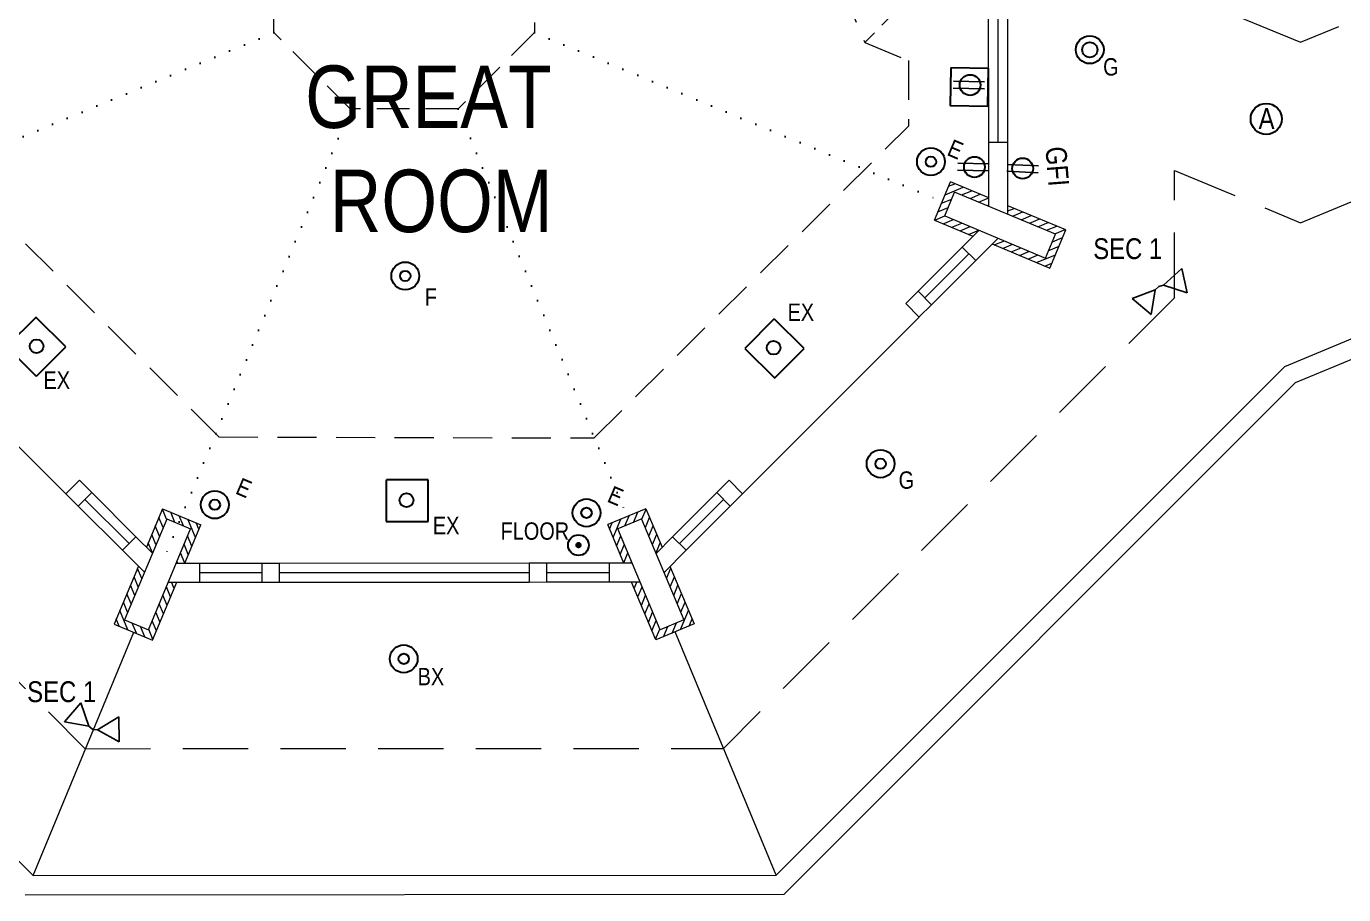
# Model space of a CAD drawing. Header units: inches. Extents: x 2775 to 14269, y 3098 to 7295.
# Drawn here: x 13259.7 to 13639.1, y 3392.9 to 3643 of the extents above; entities that cross this region are included whole.
import ezdxf

# ---------------------------------------------------------------- set-up
doc = ezdxf.new("R2010")
doc.units = ezdxf.units.IN
doc.header["$LTSCALE"] = 0.5
doc.header["$MEASUREMENT"] = 0
doc.linetypes.add('ACAD_ISO07W100', pattern=[3, 0, -3])
doc.linetypes.add('HIDDEN', pattern=[0.375, 0.25, -0.125])
for name, color, linetype, lineweight in [('BALCONY', 250, 'CONTINUOUS', 9), ('ELEC', 6, 'CONTINUOUS', 30), ('FOUNDATION', 250, 'CONTINUOUS', 9), ('LITE COVE', 250, 'HIDDEN', 9), ('MASONRY', 250, 'HIDDEN', 9), ('ROOFLINE', 250, 'HIDDEN', 9), ('ROOM TEXT', 252, 'CONTINUOUS', 20), ('SKYLITES', 250, 'CONTINUOUS', 9), ('WALLS', 250, 'CONTINUOUS', 9), ('WINDOWS', 250, 'CONTINUOUS', 9)]:
    doc.layers.add(name, color=color, linetype=linetype, lineweight=lineweight)
doc.layers.add('ELECTRICAL', color=1, linetype='CONTINUOUS')
doc.layers.add('LL_ELECTRICAL', color=1, linetype='CONTINUOUS')
doc.styles.add('ARCHENT', font='technical.ttf', dxfattribs={"height": 6})
doc.styles.add('ARCHENTLTD', font='technical.ttf', dxfattribs={"height": 6})
pattern_1 = [(67.511455, (26737.7978, 2.6727), (1.73241754, -0.7171851), [])]
pattern_2 = [(202.521756, (17030.3694, -9710.384), (0.71818915, -1.73200154), [])]

msp = doc.modelspace()

# ---------------------------------------------------------------- hatches: boundary and pattern name
at = {"layer": 'MASONRY', "lineweight": 9, "ltscale": 75}
h = msp.add_hatch(dxfattribs=at)
h.set_pattern_fill('ANSI31', color=256, scale=15, angle=67.5, style=0)
h.set_pattern_definition(pattern_2)
h.paths.add_polyline_path([(13524.2, 3588.43), (13525.63, 3591.85), (13523.55, 3592.71), (13521.27, 3587.23), (13532.32, 3582.58), (13534.04, 3584.3)])
h.paths.add_polyline_path([(13525.84, 3598.23), (13523.55, 3592.71), (13525.63, 3591.85), (13527.06, 3595.29), (13536.92, 3591.19), (13536.91, 3593.63)])
h = msp.add_hatch(dxfattribs=at)
h.set_pattern_fill('ANSI31', color=256, scale=15, angle=67.5, style=0)
h.set_pattern_definition(pattern_2)
h.paths.add_polyline_path([(13539.56, 3582.05), (13537.84, 3580.33), (13554.48, 3573.33), (13559.09, 3584.41), (13542.42, 3591.34), (13542.42, 3588.9), (13556.15, 3583.19), (13553.27, 3576.28)])
h = msp.add_hatch(dxfattribs=at)
h.set_pattern_fill('ANSI31', color=256, scale=15, angle=67.5, style=0)
h.paths.add_polyline_path([(13294.29, 3493), (13296.01, 3491.28), (13300.15, 3501.11), (13303.56, 3499.69), (13304.42, 3501.77), (13298.94, 3504.05)])
h.paths.add_polyline_path([(13302.9, 3488.4), (13305.34, 3488.4), (13309.95, 3499.47), (13304.42, 3501.77), (13303.56, 3499.69), (13307, 3498.26)])
h = msp.add_hatch(dxfattribs=at)
h.set_pattern_fill('ANSI31', color=256, scale=15, angle=67.5, style=0)
h.set_pattern_definition(pattern_1)
h.paths.add_polyline_path([(13436.95, 3501.13), (13433.53, 3499.71), (13432.67, 3501.78), (13438.15, 3504.07), (13442.81, 3493.02), (13441.09, 3491.3)])
h.paths.add_polyline_path([(13427.15, 3499.49), (13432.67, 3501.78), (13433.53, 3499.71), (13430.1, 3498.27), (13434.2, 3488.42), (13431.76, 3488.42)])
h = msp.add_hatch(dxfattribs=at)
h.set_pattern_fill('ANSI31', color=256, scale=15, angle=67.5, style=0)
h.paths.add_polyline_path([(13293.75, 3485.76), (13292.04, 3487.48), (13285.03, 3470.84), (13296.11, 3466.23), (13303.05, 3482.9), (13300.61, 3482.9), (13294.9, 3469.17), (13287.98, 3472.05)])
h = msp.add_hatch(dxfattribs=at)
h.set_pattern_fill('ANSI31', color=256, scale=15, angle=67.5, style=0)
h.set_pattern_definition(pattern_1)
h.paths.add_polyline_path([(13443.35, 3485.78), (13445.07, 3487.49), (13452.07, 3470.86), (13441, 3466.25), (13434.05, 3482.92), (13436.49, 3482.92), (13442.21, 3469.19), (13449.12, 3472.07)])

# ---------------------------------------------------------------- linework, layer by layer
at = {"layer": 'BALCONY', "lineweight": 9, "ltscale": 50}
for p, q in [((13622.1, 3545.06), (13745.03, 3596.09)), ((13261.66, 3398.38), (13115.3, 3544.6)), ((13475.66, 3398.49), (13622.1, 3545.06)), ((13261.66, 3398.38), (13475.66, 3398.49))]:
    msp.add_line(p, q, dxfattribs=at)
at = {"layer": 'BALCONY', "linetype": 'ByBlock', "lineweight": 9, "ltscale": 50}
for p, q in [((13625.21, 3540.4), (13745.04, 3590.14)), ((13477.94, 3392.99), (13625.21, 3540.4)), ((13259.38, 3392.88), (13477.94, 3392.99))]:
    msp.add_line(p, q, dxfattribs=at)
at = {"layer": 'ELEC', "color": 4, "linetype": 'Continuous', "ltscale": 7.5}
for centre in [(13565.98, 3636.28), (13505.73, 3517.01), (13368.42, 3460.82)]:
    msp.add_circle(centre, 4, dxfattribs=at)
at = {"layer": 'ELEC', "color": 4, "linetype": 'Continuous'}
for centre, radius in [((13565.98, 3636.28), 2.18), ((13505.73, 3517.01), 1.5)]:
    msp.add_circle(centre, radius, dxfattribs=at)
at = {"layer": 'ELEC', "color": 5, "linetype": 'Continuous', "lineweight": 30, "ltscale": 7.5}
for centre in [(13520.22, 3604.03), (13314.01, 3505.21), (13421.05, 3502.88)]:
    msp.add_circle(centre, 4, dxfattribs=at)
at = {"layer": 'ELEC', "color": 5, "linetype": 'Continuous'}
for centre in [(13520.22, 3604.03), (13368.85, 3571.14), (13314.01, 3505.21), (13421.05, 3502.88)]:
    msp.add_circle(centre, 1.5, dxfattribs=at)
at = {"layer": 'ELEC', "color": 5, "linetype": 'Continuous', "ltscale": 7.5}
msp.add_circle((13368.85, 3571.14), 4, dxfattribs=at)
at = {"layer": 'ELEC', "color": 3, "linetype": 'Continuous'}
for centre, radius in [((13262.7, 3550.87), 1.98), ((13474.91, 3550.46), 1.98), ((13369.2, 3506.52), 1.98), ((13368.42, 3460.82), 1.5)]:
    msp.add_circle(centre, radius, dxfattribs=at)
at = {"layer": 'ELECTRICAL', "color": 1, "linetype": 'Continuous', "ltscale": 0.75}
for p, q in [((13526.69, 3627.2), (13535.7, 3627.04)), ((13526.66, 3625.2), (13535.66, 3625.04)), ((13527.9, 3601.59), (13536.91, 3601.44)), ((13527.94, 3603.59), (13536.94, 3603.44)), ((13542.11, 3601.28), (13551.1, 3600.86)), ((13542.2, 3603.27), (13551.2, 3602.86))]:
    msp.add_line(p, q, dxfattribs=at)
at = {"layer": 'ELECTRICAL', "color": 3, "linetype": 'Continuous', "ltscale": 0.375}
for p, q in [((13587.22, 3568.47), (13592.5, 3573.29)), ((13592.5, 3573.29), (13594, 3566.28)), ((13578.15, 3564.63), (13584.83, 3567.11)), ((13584.83, 3567.11), (13583.68, 3560.06)), ((13594, 3566.28), (13587.22, 3568.47)), ((13583.68, 3560.06), (13578.15, 3564.63)), ((13270.7, 3442.68), (13275.38, 3448.11)), ((13275.38, 3448.11), (13277.72, 3441.39)), ((13277.72, 3441.39), (13270.7, 3442.68)), ((13280.26, 3440.38), (13286.36, 3444.11)), ((13286.36, 3444.11), (13286.49, 3436.94)), ((13286.49, 3436.94), (13280.26, 3440.38))]:
    msp.add_line(p, q, dxfattribs=at)
at = {"layer": 'ELECTRICAL', "color": 3, "linetype": 'Continuous', "ltscale": 0.75}
for p, q in [((13585.84, 3568.13), (13584.83, 3567.11)), ((13585.84, 3568.13), (13587.22, 3568.47)), ((13278.84, 3440.49), (13277.72, 3441.39)), ((13278.84, 3440.49), (13280.26, 3440.38))]:
    msp.add_line(p, q, dxfattribs=at)
at = {"layer": 'ELECTRICAL', "color": 1, "linetype": 'Continuous', "lineweight": 30, "ltscale": 0.375}
msp.add_lwpolyline([(13525.99, 3631.04), (13525.8, 3620.19), (13536.66, 3620), (13536.84, 3630.86)], close=True, dxfattribs=at)
at = {"layer": 'ELECTRICAL', "color": 1, "linetype": 'Continuous', "lineweight": 30, "ltscale": 0.75}
for centre, radius in [((13531.51, 3626.11), 2.98), ((13616.79, 3616.36), 4.48), ((13532.76, 3602.5), 2.98), ((13546.65, 3602.09), 2.98), ((13418.72, 3493.57), 2.98)]:
    msp.add_circle(centre, radius, dxfattribs=at)
at = {"layer": 'FOUNDATION', "linetype": 'Continuous', "lineweight": 9, "ltscale": 25}
for p, q in [((13261.66, 3398.38), (13290.66, 3468.5)), ((13475.66, 3398.49), (13446.59, 3468.58))]:
    msp.add_line(p, q, dxfattribs=at)
at = {"layer": 'LITE COVE', "ltscale": 90}
for p, q in [((13449.15, 3763.74), (13501.19, 3638.35)), ((13501.19, 3638.35), (13513.79, 3633.15)), ((13513.79, 3633.15), (13513.79, 3614.3)), ((13315.17, 3524.75), (13225.41, 3614.43)), ((13423.21, 3524.44), (13513.79, 3614.3)), ((13315.17, 3524.75), (13423.21, 3524.44))]:
    msp.add_line(p, q, dxfattribs=at)
at = {"layer": 'LITE COVE', "linetype": 'ACAD_ISO07W100', "lineweight": 30, "ltscale": 3}
for p, q in [((13331.03, 3641.22), (13213.58, 3592.55)), ((13406.03, 3641.24), (13523.5, 3592.6)), ((13353.01, 3619.26), (13298.86, 3488.44)), ((13384.08, 3619.28), (13433.17, 3500.76))]:
    msp.add_line(p, q, dxfattribs=at)
at = {"layer": 'LL_ELECTRICAL', "color": 7, "linetype": 'Continuous', "lineweight": 30, "ltscale": 50}
for p, q in [((13262.52, 3559.27), (13254.05, 3550.76)), ((13271.11, 3550.71), (13262.6, 3559.18)), ((13475.1, 3558.78), (13466.64, 3550.27)), ((13483.69, 3550.22), (13475.18, 3558.68)), ((13254.05, 3550.76), (13262.56, 3542.3)), ((13262.64, 3542.21), (13271.11, 3550.71)), ((13466.64, 3550.27), (13475.14, 3541.81)), ((13475.23, 3541.71), (13483.69, 3550.22)), ((13363.31, 3512.41), (13363.34, 3500.41)), ((13375.43, 3512.43), (13363.43, 3512.4)), ((13375.46, 3500.43), (13375.43, 3512.43)), ((13363.34, 3500.4), (13375.46, 3500.43))]:
    msp.add_line(p, q, dxfattribs=at)
at = {"layer": 'MASONRY', "linetype": 'Continuous', "ltscale": 1.5}
for p, q in [((13521.27, 3587.23), (13525.84, 3598.23)), ((13536.91, 3593.63), (13525.84, 3598.23)), ((13559.09, 3584.41), (13542.42, 3591.34)), ((13521.27, 3587.23), (13532.32, 3582.58)), ((13554.48, 3573.33), (13559.09, 3584.41)), ((13537.84, 3580.33), (13554.48, 3573.33)), ((13438.15, 3504.07), (13427.15, 3499.49)), ((13438.15, 3504.07), (13442.81, 3493.02)), ((13431.76, 3488.42), (13427.15, 3499.49)), ((13445.07, 3487.49), (13452.07, 3470.86)), ((13441, 3466.25), (13434.05, 3482.92)), ((13452.07, 3470.86), (13441, 3466.25))]:
    msp.add_line(p, q, dxfattribs=at)
at = {"layer": 'MASONRY', "linetype": 'Continuous', "lineweight": 9, "ltscale": 1.5}
for p, q in [((13298.94, 3504.05), (13294.29, 3493)), ((13298.94, 3504.05), (13309.95, 3499.47)), ((13305.34, 3488.4), (13309.95, 3499.47)), ((13292.04, 3487.48), (13285.03, 3470.84)), ((13296.11, 3466.23), (13303.05, 3482.9)), ((13285.03, 3470.84), (13296.11, 3466.23))]:
    msp.add_line(p, q, dxfattribs=at)
at = {"layer": 'ROOFLINE', "linetype": 'HIDDEN', "lineweight": 5, "ltscale": 50}
msp.add_line((13536.83, 3674.54), (13501.19, 3638.35), dxfattribs=at)
at = {"layer": 'ROOFLINE', "linetype": 'HIDDEN', "ltscale": 150}
for p, q in [((13626.68, 3586.47), (13715.35, 3623.27)), ((13590.42, 3564.87), (13590.41, 3601.47)), ((13590.41, 3601.47), (13626.68, 3586.47)), ((13146.75, 3564.77), (13276.71, 3434.94)), ((13590.44, 3564.92), (13460.45, 3435.03)), ((13276.71, 3434.94), (13460.45, 3435.03))]:
    msp.add_line(p, q, dxfattribs=at)
at = {"layer": 'SKYLITES', "linetype": 'HIDDEN', "ltscale": 75}
for p, q in [((13331.02, 3641.22), (13331.03, 3672.27)), ((13406.03, 3672.31), (13406.04, 3641.25)), ((13353.02, 3619.25), (13331.02, 3641.22)), ((13406.04, 3641.25), (13384.09, 3619.27)), ((13384.09, 3619.27), (13353.02, 3619.25))]:
    msp.add_line(p, q, dxfattribs=at)
at = {"layer": 'WALLS', "ltscale": 75}
for p, q in [((13542.33, 3673.29), (13626.63, 3638.43)), ((13626.63, 3638.43), (13637.71, 3643.03)), ((13533.13, 3575.57), (13539.59, 3582.03)), ((13516.88, 3559.3), (13520.41, 3562.84)), ((13271.13, 3508.36), (13274.67, 3504.83)), ((13462.46, 3504.83), (13465.99, 3508.37)), ((13287.4, 3492.11), (13293.75, 3485.76)), ((13443.37, 3485.72), (13449.73, 3492.1)), ((13300.61, 3482.9), (13309.56, 3482.91)), ((13327.56, 3482.92), (13332.56, 3482.92)), ((13404.56, 3482.95), (13409.56, 3482.96)), ((13427.56, 3482.96), (13436.47, 3482.97))]:
    msp.add_line(p, q, dxfattribs=at)
at = {"layer": 'WALLS', "lineweight": 20, "ltscale": 50}
for p, q in [((13536.86, 3609.68), (13536.83, 3669.68)), ((13542.34, 3609.68), (13542.33, 3669.68))]:
    msp.add_line(p, q, dxfattribs=at)
at = {"layer": 'WALLS', "ltscale": 50}
for p, q in [((13536.87, 3591.21), (13536.86, 3609.68)), ((13536.86, 3609.68), (13542.34, 3609.68)), ((13542.34, 3588.93), (13542.34, 3609.68)), ((13529.24, 3579.46), (13534.11, 3584.34)), ((13529.24, 3579.46), (13533.14, 3575.56)), ((13512.99, 3563.19), (13516.52, 3566.73)), ((13516.52, 3566.73), (13520.42, 3562.83)), ((13512.99, 3563.19), (13516.89, 3559.29)), ((13275.02, 3512.26), (13271.12, 3508.36)), ((13278.55, 3508.72), (13275.02, 3512.26)), ((13458.57, 3508.72), (13462.1, 3512.25)), ((13462.1, 3512.25), (13465.99, 3508.36)), ((13278.55, 3508.72), (13274.66, 3504.82)), ((13458.57, 3508.72), (13462.46, 3504.83)), ((13291.29, 3496), (13287.39, 3492.1)), ((13296.06, 3491.23), (13291.29, 3496)), ((13441.06, 3491.2), (13445.84, 3495.98)), ((13445.84, 3495.98), (13449.74, 3492.09)), ((13302.9, 3488.4), (13309.55, 3488.41)), ((13309.55, 3488.41), (13309.56, 3482.92)), ((13327.55, 3488.42), (13327.56, 3482.93)), ((13327.55, 3488.42), (13332.55, 3488.42)), ((13332.55, 3488.42), (13332.56, 3482.93)), ((13404.55, 3488.45), (13409.55, 3488.46)), ((13404.55, 3488.45), (13404.56, 3482.96)), ((13409.55, 3488.46), (13409.56, 3482.96)), ((13427.55, 3488.46), (13434.18, 3488.47)), ((13427.55, 3488.46), (13427.56, 3482.97))]:
    msp.add_line(p, q, dxfattribs=at)
at = {"layer": 'WALLS', "ltscale": 1.5}
for p, q in [((13524.2, 3588.43), (13527.06, 3595.29)), ((13556.15, 3583.19), (13527.06, 3595.29)), ((13524.23, 3588.49), (13553.27, 3576.28)), ((13553.27, 3576.28), (13556.15, 3583.19)), ((13300.21, 3501.09), (13287.98, 3472.05)), ((13294.9, 3469.17), (13307, 3498.26)), ((13300.15, 3501.11), (13307, 3498.26)), ((13436.95, 3501.13), (13430.1, 3498.27)), ((13442.21, 3469.19), (13430.1, 3498.27)), ((13436.89, 3501.1), (13449.12, 3472.07)), ((13287.98, 3472.05), (13294.9, 3469.17)), ((13449.12, 3472.07), (13442.21, 3469.19))]:
    msp.add_line(p, q, dxfattribs=at)
at = {"layer": 'WALLS', "lineweight": 9, "ltscale": 50}
for p, q in [((13516.52, 3566.73), (13529.24, 3579.46)), ((13291.29, 3496), (13278.55, 3508.72)), ((13445.84, 3495.98), (13458.57, 3508.72)), ((13309.55, 3488.41), (13327.55, 3488.42)), ((13332.55, 3488.42), (13404.55, 3488.45)), ((13409.55, 3488.46), (13427.55, 3488.46))]:
    msp.add_line(p, q, dxfattribs=at)
at = {"layer": 'WALLS', "lineweight": 9, "ltscale": 75}
for p, q in [((13520.41, 3562.84), (13533.13, 3575.57)), ((13274.67, 3504.83), (13287.4, 3492.11)), ((13449.73, 3492.1), (13462.46, 3504.83)), ((13309.56, 3482.91), (13327.56, 3482.92)), ((13332.56, 3482.92), (13404.56, 3482.95)), ((13409.56, 3482.96), (13427.56, 3482.96))]:
    msp.add_line(p, q, dxfattribs=at)
at = {"layer": 'WALLS', "linetype": 'Continuous', "lineweight": 9, "ltscale": 50}
for p, q in [((13220.19, 3559.25), (13271.12, 3508.36)), ((13465.99, 3508.36), (13516.89, 3559.29))]:
    msp.add_line(p, q, dxfattribs=at)
at = {"layer": 'WALLS', "color": 1, "linetype": 'Continuous', "lineweight": 106, "ltscale": 50}
msp.add_circle((13418.72, 3493.57), 0.238, dxfattribs=at)
at = {"layer": 'WINDOWS', "ltscale": 75}
for p, q in [((13539.63, 3609.68), (13539.61, 3669.68)), ((13518.47, 3564.78), (13531.19, 3577.51)), ((13276.6, 3506.77), (13289.34, 3494.05)), ((13447.79, 3494.04), (13460.51, 3506.77)), ((13309.55, 3485.66), (13327.55, 3485.67)), ((13332.55, 3485.67), (13404.55, 3485.71)), ((13409.55, 3485.71), (13427.55, 3485.72))]:
    msp.add_line(p, q, dxfattribs=at)

# ---------------------------------------------------------------- texts
at = {"layer": 'ELECTRICAL', "color": 7, "linetype": 'Continuous', "ltscale": 0.375, "char_height": 5, "width": 26.5, "attachment_point": 1, "style": 'ARCHENT'}
for s, insert in [('G', (13569.82, 3633.86)), ('F', (13374.47, 3567.55)), ('G', (13510.92, 3514.82))]:
    msp.add_mtext(s, dxfattribs=dict(at, insert=insert))
at = {"layer": 'ELECTRICAL', "color": 1, "linetype": 'Continuous', "ltscale": 0.375, "insert": (13614.59, 3619.46), "char_height": 6, "width": 7, "attachment_point": 1, "style": 'ARCHENT'}
msp.add_mtext('A', dxfattribs=at)
at = {"layer": 'ELECTRICAL', "color": 7, "linetype": 'Continuous', "ltscale": 0.375, "char_height": 5, "width": 26.5, "attachment_point": 1, "rotation": 337, "style": 'ARCHENT'}
for insert in [(13526.51, 3610.64), (13321.61, 3513.12), (13428.65, 3510.8)]:
    msp.add_mtext('E', dxfattribs=dict(at, insert=insert))
at = {"layer": 'ELECTRICAL', "color": 1, "linetype": 'Continuous', "ltscale": 0.75, "insert": (13559.18, 3608.63), "char_height": 6, "attachment_point": 1, "rotation": 274.4086, "style": 'ARCHENT'}
msp.add_mtext('GFI ', dxfattribs=at)
at = {"layer": 'ELECTRICAL', "color": 3, "linetype": 'Continuous', "ltscale": 0.375, "width": 26.5, "attachment_point": 1, "style": 'ARCHENT'}
for s, insert, char_height in [('SEC 1', (13566.98, 3581.98), 6), ('EX', (13478.94, 3563.18), 5), ('EX', (13376.8, 3501.73), 5), ('{\\C1;FLOOR}', (13396.31, 3500.13), 5), ('BX', (13372.42, 3458.2), 5), ('SEC 1', (13259.98, 3454.35), 6)]:
    msp.add_mtext(s, dxfattribs=dict(at, insert=insert, char_height=char_height))
at = {"layer": 'ELECTRICAL', "color": 3, "linetype": 'Continuous', "ltscale": 0.375, "insert": (13264.67, 3543.6), "char_height": 5, "attachment_point": 1, "style": 'ARCHENT'}
msp.add_mtext('EX', dxfattribs=at)
at = {"layer": 'ROOM TEXT', "insert": (13234.56, 3631.75, -1373.14), "char_height": 18, "width": 271, "attachment_point": 1, "style": 'ARCHENTLTD'}
msp.add_mtext('{\\W9.1979;  }GREAT\\P{\\W9.8137;  }ROOM', dxfattribs=at)

doc.saveas('drawing.dxf')
